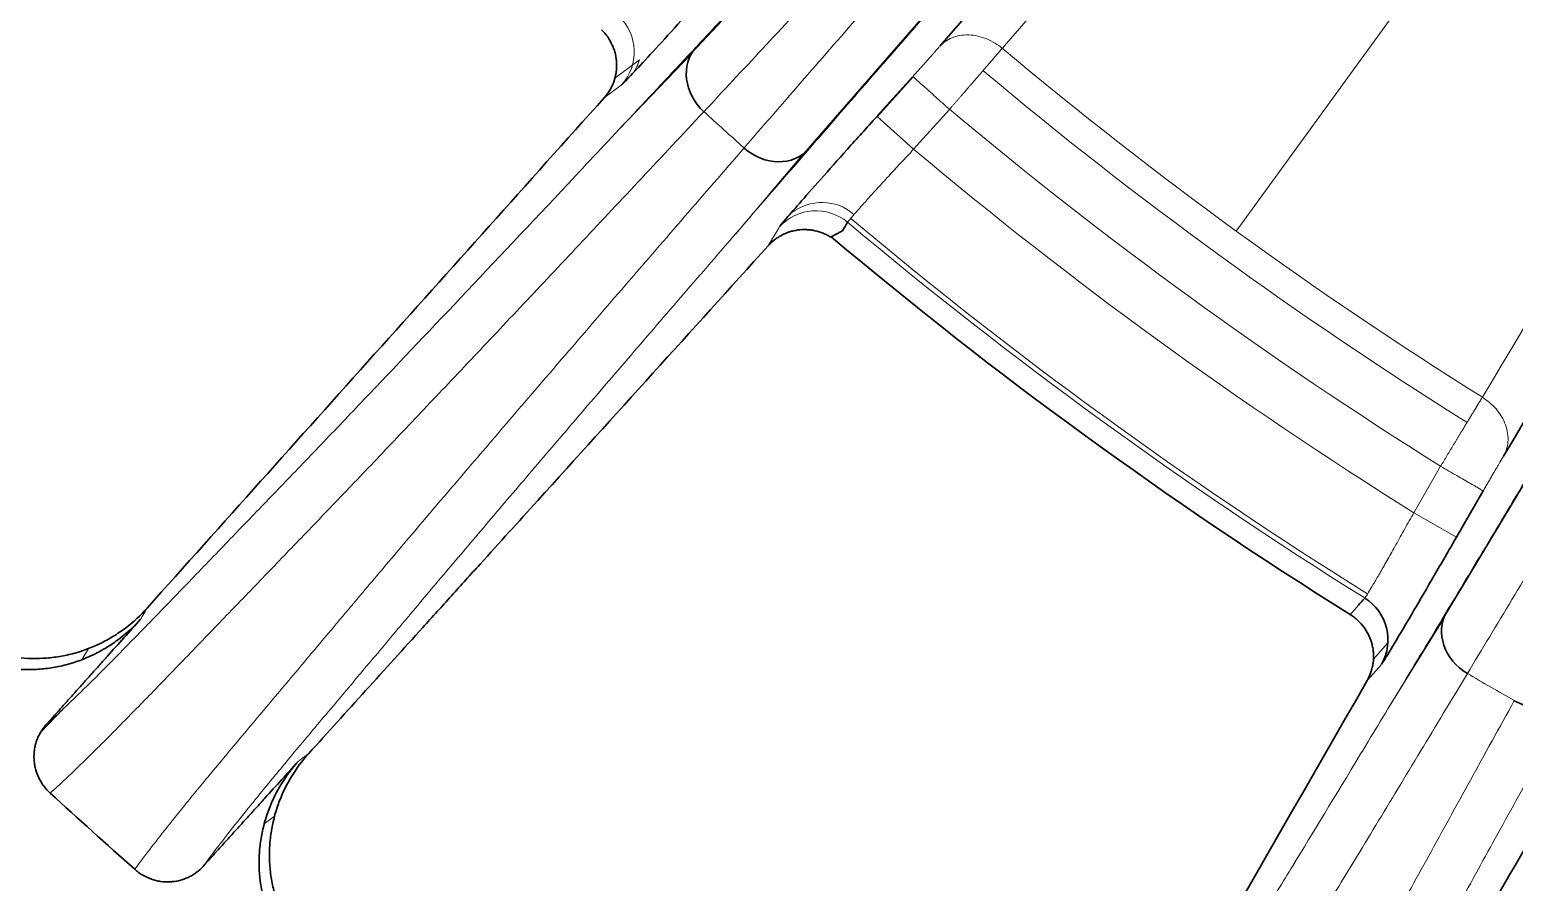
# Model space of a CAD drawing. Header units: millimetres. Extents: x 261 to 3841, y 268 to 4746.
# Drawn here: x 376.55 to 391.7, y 434.11 to 442.81 of the extents above; entities that cross this region are included whole.
import ezdxf
from ezdxf.lldxf.tags import DXFTag

# ---------------------------------------------------------------- set-up
doc = ezdxf.new("R2010")
doc.units = ezdxf.units.MM
doc.layers.add('20', color=7, linetype='Continuous', true_color=0xffffff)
tags = doc.linetypes.add('DASHED', pattern=[25.72, 12.86, -12.86]).pattern_tags.tags
tags[6:7] = [DXFTag(74, 4), DXFTag(75, 0), DXFTag(340, '0'), DXFTag(46, 0.0), DXFTag(50, 0.0), DXFTag(44, 0.0), DXFTag(45, 0.0)]
tags[4:5] = [DXFTag(74, 4), DXFTag(75, 0), DXFTag(340, '0'), DXFTag(46, 0.0), DXFTag(50, 0.0), DXFTag(44, 0.0), DXFTag(45, 0.0)]

msp = doc.modelspace()

# ---------------------------------------------------------------- linework, layer by layer
at = {"layer": '20', "color": 7, "linetype": 'Continuous', "lineweight": 13}
for p, q in [((388.864, 440.756), (396.457, 451.207)), ((383.304, 442.572), (385.844, 445.301)), ((386.895, 444.355), (384.446, 441.544)), ((383.298, 442.56), (382.568, 441.799)), ((382.771, 442.504), (382.521, 442.318)), ((385.2, 441.932), (385.56, 442.331)), ((385.201, 441.925), (385.567, 442.332)), ((382.416, 442.121), (382.585, 442.246)), ((385.57, 441.592), (385.937, 441.999)), ((385.197, 441.928), (385.57, 441.592)), ((383.755, 440.73), (384.435, 441.536)), ((384.198, 440.795), (384.09, 440.613)), ((390.978, 436.798), (392.895, 439.996)), ((390.951, 438.356), (390.677, 437.882)), ((390.677, 437.882), (391.112, 437.631)), ((390.974, 436.785), (390.418, 435.889)), ((377.079, 436.382), (377.146, 436.495)), ((390.412, 436.555), (390.265, 436.388)), ((390.203, 436.172), (390.343, 436.33)), ((376.896, 435.886), (376.654, 435.634)), ((378.941, 434.705), (379.046, 434.784))]:
    msp.add_line(p, q, dxfattribs=at)
at = {"layer": '20', "color": 7, "linetype": 'Continuous', "lineweight": 35}
msp.add_line((391.386, 438.105), (391.112, 437.631), dxfattribs=at)
at = {"layer": '20', "color": 7, "linetype": 'DASHED', "lineweight": 13}
for radius in [60.992, 60.991]:
    msp.add_circle((414.609, 476.191), radius, dxfattribs=at)
at = {"layer": '20', "color": 7, "linetype": 'Continuous', "lineweight": 13}
for radius in [60.489, 59.774, 59.271]:
    msp.add_circle((414.609, 476.191), radius, dxfattribs=at)
at = {"layer": '20', "color": 7, "linetype": 'Continuous', "lineweight": 35}
msp.add_circle((414.609, 476.191), 59.271, dxfattribs=at)
at = {"layer": '20', "color": 7, "linetype": 'DASHED', "lineweight": 13}
msp.add_arc((414.609, 476.191), 33.841, 119.4912, 60.5088, dxfattribs=at)
at = {"layer": '20', "color": 7, "linetype": 'Continuous', "lineweight": 13}
for radius, start, end in [(43.799, 230.0337, 237.9663), (44.1, 230.0286, 237.971), (46.291, 227.6576, 228.3423), (44.622, 230.0179, 237.9821), (45.17, 229.9934, 238.0066), (46.173, 229.9475, 238.0525), (46.123, 229.9455, 238.0545), (46.291, 239.6576, 240.3423)]:
    msp.add_arc((414.609, 476.191), radius, start, end, dxfattribs=at)
at = {"layer": '20', "color": 7, "linetype": 'Continuous', "lineweight": 35}
for radius, start, end in [(46.395, 229.9073, 238.0075), (55.927, 227.4048, 228.5951)]:
    msp.add_arc((414.609, 476.191), radius, start, end, dxfattribs=at)
at = {"layer": '20', "color": 7, "linetype": 'Continuous', "lineweight": 13}
for centre, major_axis, ratio, start_param, end_param in [((382.216, 442.586), (0.3, -0.403), 0.998592, 0.198743, 1.735037), ((382.277, 442.631), (0.392, 0.357), 0.948287, 4.999918, 5.270072), ((384.612, 440.528), (0.314, 0.427), 0.948287, 6.191518, 7.56646), ((384.574, 440.463), (0.432, -0.256), 0.998592, 1.406579, 2.942909)]:
    msp.add_ellipse(centre, major_axis=major_axis, ratio=ratio, start_param=start_param, end_param=end_param, dxfattribs=at)
at = {"layer": '20', "color": 7, "linetype": 'Continuous', "lineweight": 35}
for centre, major_axis, ratio, start_param, end_param in [((383.723, 442.298), (0.367, -0.343), 0.869513, 3.162797, 4.723083), ((384.13, 441.931), (-0.38, 0.329), 0.869513, 1.56011, 3.120388), ((389.911, 436.585), (0.377, -0.332), 0.998592, 0.198743, 1.735037), ((391.445, 436.617), (0.43, -0.259), 0.869513, 3.162797, 4.723083), ((391.919, 436.343), (-0.44, 0.243), 0.869513, 1.56011, 3.120388)]:
    msp.add_ellipse(centre, major_axis=major_axis, ratio=ratio, start_param=start_param, end_param=end_param, dxfattribs=at)
for points, degree in [([(394.608, 452.681), (391.684, 449.335), (388.761, 445.989), (385.837, 442.643)], 3), ([(391.594, 438.461), (393.873, 442.275), (396.152, 446.09), (398.431, 449.904)], 3), ([(382.412, 442.118), (380.843, 440.367), (379.287, 438.63), (377.746, 436.909)], 3), ([(384.845, 440.76), (384.806, 440.74), (384.768, 440.719), (384.729, 440.698)], 3), ([(384.897, 440.847), (384.879, 440.818), (384.862, 440.789), (384.845, 440.76)], 3), ([(390.11, 436.935), (390.132, 436.96), (390.154, 436.986), (390.176, 437.011)], 3), ([(377.679, 436.796), (377.566, 436.669), (377.453, 436.543), (377.34, 436.417)], 3), ([(376.713, 435.716), (377.026, 436.066), (377.34, 436.417)], 2), ([(390.2, 436.168), (389.029, 434.129), (387.868, 432.107), (386.719, 430.103)], 3), ([(379.29, 435.345), (379.176, 435.219), (379.062, 435.094), (378.948, 434.968)], 3), ([(378.948, 434.968), (378.632, 434.62), (378.317, 434.272)], 2)]:
    msp.add_open_spline(points, degree=degree, dxfattribs=at)
at = {"layer": '20', "color": 7, "linetype": 'Continuous', "lineweight": 13}
for points in [[(386.475, 442.622), (389.307, 445.865), (392.139, 449.108), (394.971, 452.351)], [(398.004, 450.147), (395.795, 446.452), (393.586, 442.756), (391.377, 439.06)], [(390.031, 436.846), (390.056, 436.874), (390.082, 436.903), (390.107, 436.931)]]:
    msp.add_open_spline(points, degree=3, dxfattribs=at)
for points, knots in [([(370.395, 442.733), (370.444, 442.777), (370.498, 442.825), (370.622, 442.931), (370.691, 442.989), (370.849, 443.12), (370.938, 443.193), (371.089, 443.315), (371.142, 443.358), (371.255, 443.448), (371.315, 443.495), (371.439, 443.594), (371.505, 443.645), (371.64, 443.751), (371.71, 443.806), (371.853, 443.918), (371.927, 443.976), (372.075, 444.092), (372.15, 444.15), (372.301, 444.267), (372.376, 444.326), (372.526, 444.443), (372.601, 444.501), (372.748, 444.616), (372.821, 444.673), (372.969, 444.788), (373.044, 444.847), (373.196, 444.965), (373.274, 445.025), (373.432, 445.149), (373.513, 445.211), (373.761, 445.403), (373.932, 445.535), (374.288, 445.809), (374.472, 445.95), (374.852, 446.242), (375.048, 446.392), (375.452, 446.701), (375.66, 446.859), (376.087, 447.185), (376.308, 447.352), (376.986, 447.867), (377.463, 448.228), (377.965, 448.607)], [0, 0, 0, 0, 0.062521, 0.062521, 0.125043, 0.125043, 0.187564, 0.187564, 0.218825, 0.218825, 0.250086, 0.250086, 0.281347, 0.281347, 0.312607, 0.312607, 0.343868, 0.343868, 0.375129, 0.375129, 0.40639, 0.40639, 0.43765, 0.43765, 0.468911, 0.468911, 0.500172, 0.500172, 0.531433, 0.531433, 0.562693, 0.562693, 0.625215, 0.625215, 0.687736, 0.687736, 0.750258, 0.750258, 0.812779, 0.812779, 0.875301, 0.875301, 1, 1, 1, 1]), ([(385.883, 445.357), (385.43, 444.869), (384.55, 443.921), (383.741, 443.053), (383.353, 442.638)], [0, 0, 0, 0, 0.50011, 1, 1, 1, 1]), ([(383.429, 441.975), (383.821, 442.395), (384.23, 442.834), (384.869, 443.52), (385.087, 443.754), (385.419, 444.112), (385.531, 444.233), (385.755, 444.474), (385.867, 444.595), (385.98, 444.717)], [0, 0, 0, 0, 0.500626, 0.500626, 0.750939, 0.750939, 0.876095, 0.876095, 1, 1, 1, 1]), ([(386.3, 444.429), (386.191, 444.304), (386.082, 444.18), (385.865, 443.932), (385.757, 443.808), (385.436, 443.44), (385.226, 443.199), (384.61, 442.492), (384.216, 442.039), (383.84, 441.605)], [0, 0, 0, 0, 0.123905, 0.123905, 0.249061, 0.249061, 0.499374, 0.499374, 1, 1, 1, 1]), ([(384.507, 441.599), (384.88, 442.029), (385.658, 442.924), (386.508, 443.898), (386.946, 444.399)], [0, 0, 0, 0, 0.49989, 1, 1, 1, 1]), ([(386.475, 442.622), (386.452, 442.641), (386.428, 442.659), (386.375, 442.691), (386.347, 442.706), (386.288, 442.73), (386.258, 442.74), (386.196, 442.754), (386.164, 442.758), (386.103, 442.76), (386.072, 442.758), (386.014, 442.748), (385.987, 442.74), (385.936, 442.719), (385.913, 442.706), (385.873, 442.678), (385.855, 442.662), (385.84, 442.646)], [0, 0, 0, 0, 0.126107, 0.126107, 0.252215, 0.252215, 0.378322, 0.378322, 0.504429, 0.504429, 0.630537, 0.630537, 0.756644, 0.756644, 0.882751, 0.882751, 1, 1, 1, 1]), ([(383.346, 442.631), (382.917, 442.171), (382.098, 441.297), (380.993, 440.125), (380.168, 439.255), (379.57, 438.628), (379.153, 438.193), (378.768, 437.795), (378.372, 437.383), (377.975, 436.971), (377.491, 436.472), (377.039, 436.018), (376.81, 435.804), (376.713, 435.716)], [0, 0, 0, 0, 0.124699, 0.249742, 0.374785, 0.437307, 0.499828, 0.56235, 0.624871, 0.687393, 0.749914, 0.874957, 1, 1, 1, 1]), ([(386.475, 442.622), (386.473, 442.62), (386.47, 442.617), (386.466, 442.612), (386.462, 442.607), (386.458, 442.602), (386.453, 442.597), (386.449, 442.592), (386.444, 442.587), (386.44, 442.581), (386.435, 442.576), (386.43, 442.57), (386.425, 442.564), (386.42, 442.559), (386.415, 442.553), (386.41, 442.547), (386.405, 442.541), (386.4, 442.534), (386.394, 442.528), (386.389, 442.522), (386.383, 442.515), (386.377, 442.509), (386.372, 442.502), (386.366, 442.495), (386.36, 442.488), (386.354, 442.481), (386.348, 442.474), (386.341, 442.467), (386.335, 442.459), (386.329, 442.452), (386.322, 442.444), (386.316, 442.437), (386.309, 442.429), (386.302, 442.421), (386.295, 442.413), (386.288, 442.405), (386.281, 442.397), (386.274, 442.389), (386.267, 442.38), (386.26, 442.372), (386.252, 442.363), (386.245, 442.355), (386.237, 442.346), (386.23, 442.337), (386.222, 442.328), (386.214, 442.319), (386.206, 442.31), (386.198, 442.301), (386.19, 442.292), (386.182, 442.282), (386.174, 442.273), (386.166, 442.263), (386.157, 442.253), (386.149, 442.244), (386.14, 442.234), (386.132, 442.224), (386.123, 442.214), (386.114, 442.204), (386.106, 442.194), (386.097, 442.183), (386.088, 442.173), (386.079, 442.163), (386.07, 442.152), (386.06, 442.142), (386.051, 442.131), (386.042, 442.12), (386.033, 442.11), (386.023, 442.099), (386.014, 442.088), (386.004, 442.077), (385.995, 442.066), (385.985, 442.055), (385.976, 442.044), (385.966, 442.033), (385.956, 442.021), (385.946, 442.01), (385.94, 442.003), (385.937, 441.999)], [0, 0, 0, 0, 0.011136, 0.022331, 0.033586, 0.044899, 0.056273, 0.067706, 0.079198, 0.090749, 0.10236, 0.11403, 0.12576, 0.137549, 0.149397, 0.161305, 0.173272, 0.185299, 0.197385, 0.20953, 0.221735, 0.233999, 0.246323, 0.258706, 0.271148, 0.28365, 0.296211, 0.308831, 0.321511, 0.334251, 0.347049, 0.359907, 0.372825, 0.385802, 0.398838, 0.411934, 0.425089, 0.438303, 0.451577, 0.46491, 0.478303, 0.491755, 0.505267, 0.518837, 0.532468, 0.546157, 0.559906, 0.573715, 0.587583, 0.60151, 0.615497, 0.629543, 0.643648, 0.657813, 0.672037, 0.686321, 0.700664, 0.715066, 0.729528, 0.744049, 0.75863, 0.77327, 0.78797, 0.802729, 0.817547, 0.832425, 0.847362, 0.862358, 0.877414, 0.892529, 0.907704, 0.922938, 0.938232, 0.953585, 0.968997, 0.984469, 1, 1, 1, 1]), ([(385.937, 441.999), (385.912, 442.021), (385.888, 442.043), (385.84, 442.086), (385.817, 442.107), (385.772, 442.147), (385.751, 442.166), (385.71, 442.203), (385.691, 442.22), (385.657, 442.251), (385.641, 442.265), (385.614, 442.29), (385.602, 442.3), (385.583, 442.317), (385.576, 442.324), (385.569, 442.33), (385.568, 442.331), (385.567, 442.332)], [0, 0, 0, 0, 0.136465, 0.136465, 0.272931, 0.272931, 0.409396, 0.409396, 0.545861, 0.545861, 0.682326, 0.682326, 0.818792, 0.818792, 0.955257, 0.955257, 1, 1, 1, 1]), ([(376.756, 435.019), (376.805, 435.064), (376.859, 435.114), (376.979, 435.227), (377.046, 435.291), (377.158, 435.401), (377.197, 435.44), (377.281, 435.522), (377.325, 435.566), (377.418, 435.66), (377.467, 435.71), (377.57, 435.814), (377.624, 435.869), (377.737, 435.985), (377.796, 436.045), (377.917, 436.17), (377.979, 436.235), (378.107, 436.366), (378.171, 436.434), (378.302, 436.57), (378.368, 436.638), (378.5, 436.775), (378.566, 436.844), (378.665, 436.946), (378.73, 437.013), (378.795, 437.08), (378.891, 437.181), (378.956, 437.248), (379.086, 437.383), (379.152, 437.451), (379.286, 437.591), (379.355, 437.662), (379.495, 437.808), (379.566, 437.882), (379.784, 438.11), (379.934, 438.267), (380.245, 438.593), (380.405, 438.762), (380.736, 439.111), (380.907, 439.291), (381.257, 439.662), (381.437, 439.853), (381.808, 440.246), (381.998, 440.448), (382.584, 441.073), (382.996, 441.512), (383.429, 441.975)], [0, 0, 0, 0, 0.0625, 0.0625, 0.125, 0.125, 0.15625, 0.15625, 0.1875, 0.1875, 0.21875, 0.21875, 0.25, 0.25, 0.28125, 0.28125, 0.3125, 0.3125, 0.34375, 0.34375, 0.375, 0.375, 0.40625, 0.40625, 0.421875, 0.4375, 0.4375, 0.46875, 0.46875, 0.5, 0.5, 0.53125, 0.53125, 0.5625, 0.5625, 0.625, 0.625, 0.6875, 0.6875, 0.75, 0.75, 0.8125, 0.8125, 0.875, 0.875, 1, 1, 1, 1]), ([(383.84, 441.605), (383.425, 441.126), (383.031, 440.671), (382.471, 440.023), (382.29, 439.812), (381.938, 439.403), (381.767, 439.204), (381.434, 438.816), (381.273, 438.628), (380.961, 438.262), (380.809, 438.085), (380.517, 437.742), (380.376, 437.576), (380.173, 437.336), (380.107, 437.257), (379.976, 437.103), (379.912, 437.027), (379.819, 436.916), (379.788, 436.879), (379.726, 436.806), (379.696, 436.77), (379.606, 436.663), (379.546, 436.592), (379.426, 436.449), (379.366, 436.378), (379.245, 436.233), (379.183, 436.16), (379.061, 436.015), (379, 435.942), (378.878, 435.797), (378.818, 435.726), (378.7, 435.585), (378.643, 435.517), (378.531, 435.383), (378.477, 435.318), (378.374, 435.194), (378.325, 435.135), (378.232, 435.021), (378.187, 434.967), (378.104, 434.865), (378.065, 434.816), (377.991, 434.725), (377.957, 434.681), (377.86, 434.558), (377.803, 434.486), (377.703, 434.354), (377.659, 434.295), (377.62, 434.242)], [0, 0, 0, 0, 0.125, 0.125, 0.1875, 0.1875, 0.25, 0.25, 0.3125, 0.3125, 0.375, 0.375, 0.4375, 0.4375, 0.46875, 0.46875, 0.5, 0.5, 0.515625, 0.515625, 0.53125, 0.53125, 0.5625, 0.5625, 0.59375, 0.59375, 0.625, 0.625, 0.65625, 0.65625, 0.6875, 0.6875, 0.71875, 0.71875, 0.75, 0.75, 0.78125, 0.78125, 0.8125, 0.8125, 0.84375, 0.84375, 0.875, 0.875, 0.9375, 0.9375, 1, 1, 1, 1]), ([(378.317, 434.272), (378.356, 434.325), (378.399, 434.383), (378.498, 434.512), (378.554, 434.584), (378.681, 434.745), (378.753, 434.835), (378.875, 434.985), (378.919, 435.038), (379.01, 435.15), (379.059, 435.208), (379.16, 435.331), (379.213, 435.395), (379.323, 435.527), (379.38, 435.595), (379.497, 435.734), (379.557, 435.806), (379.679, 435.95), (379.74, 436.023), (379.863, 436.169), (379.924, 436.242), (380.047, 436.387), (380.107, 436.459), (380.228, 436.603), (380.287, 436.674), (380.408, 436.817), (380.469, 436.89), (380.593, 437.037), (380.657, 437.113), (380.786, 437.266), (380.852, 437.344), (381.055, 437.583), (381.195, 437.748), (381.485, 438.09), (381.636, 438.266), (381.947, 438.63), (382.108, 438.818), (382.439, 439.204), (382.609, 439.402), (382.96, 439.81), (383.14, 440.019), (383.697, 440.664), (384.088, 441.116), (384.5, 441.591)], [0, 0, 0, 0, 0.062521, 0.062521, 0.125043, 0.125043, 0.187564, 0.187564, 0.218825, 0.218825, 0.250086, 0.250086, 0.281347, 0.281347, 0.312607, 0.312607, 0.343868, 0.343868, 0.375129, 0.375129, 0.40639, 0.40639, 0.43765, 0.43765, 0.468911, 0.468911, 0.500172, 0.500172, 0.531433, 0.531433, 0.562693, 0.562693, 0.625215, 0.625215, 0.687736, 0.687736, 0.750258, 0.750258, 0.812779, 0.812779, 0.875301, 0.875301, 1, 1, 1, 1]), ([(384.899, 440.851), (384.902, 440.855), (384.907, 440.861), (384.923, 440.881), (384.937, 440.897), (384.972, 440.937), (384.993, 440.961), (385.042, 441.017), (385.07, 441.048), (385.132, 441.116), (385.166, 441.154), (385.238, 441.233), (385.276, 441.275), (385.356, 441.362), (385.398, 441.407), (385.483, 441.499), (385.527, 441.545), (385.57, 441.592)], [0, 0, 0, 0, 0.089044, 0.089044, 0.219181, 0.219181, 0.349317, 0.349317, 0.479454, 0.479454, 0.60959, 0.60959, 0.739727, 0.739727, 0.869863, 0.869863, 1, 1, 1, 1]), ([(392.921, 440.058), (392.58, 439.487), (391.916, 438.377), (391.305, 437.36), (391.012, 436.873)], [0, 0, 0, 0, 0.50011, 1, 1, 1, 1]), ([(391.224, 436.24), (391.52, 436.732), (391.829, 437.246), (392.312, 438.051), (392.476, 438.325), (392.726, 438.744), (392.811, 438.885), (392.98, 439.168), (393.065, 439.31), (393.149, 439.452)], [0, 0, 0, 0, 0.500626, 0.500626, 0.750939, 0.750939, 0.876095, 0.876095, 1, 1, 1, 1]), ([(391.377, 439.06), (391.376, 439.059), (391.374, 439.056), (391.371, 439.051), (391.368, 439.046), (391.365, 439.042), (391.362, 439.037), (391.359, 439.032), (391.356, 439.026), (391.353, 439.021), (391.349, 439.016), (391.346, 439.01), (391.342, 439.004), (391.339, 438.999), (391.335, 438.993), (391.332, 438.987), (391.328, 438.98), (391.324, 438.974), (391.32, 438.968), (391.316, 438.961), (391.312, 438.954), (391.308, 438.947), (391.303, 438.94), (391.299, 438.933), (391.294, 438.926), (391.29, 438.918), (391.285, 438.911), (391.281, 438.903), (391.276, 438.895), (391.271, 438.887), (391.266, 438.879), (391.261, 438.87), (391.256, 438.862), (391.25, 438.853), (391.245, 438.844), (391.239, 438.835), (391.234, 438.826), (391.228, 438.817), (391.223, 438.807), (391.217, 438.798), (391.211, 438.788), (391.205, 438.778), (391.199, 438.768), (391.193, 438.758), (391.186, 438.748), (391.18, 438.737), (391.174, 438.727), (391.167, 438.716), (391.161, 438.705), (391.154, 438.694), (391.147, 438.683), (391.14, 438.672), (391.134, 438.66), (391.127, 438.649), (391.12, 438.637), (391.113, 438.625), (391.105, 438.613), (391.098, 438.601), (391.091, 438.589), (391.083, 438.577), (391.076, 438.565), (391.068, 438.552), (391.061, 438.54), (391.053, 438.527), (391.046, 438.514), (391.038, 438.501), (391.03, 438.489), (391.022, 438.476), (391.014, 438.462), (391.007, 438.449), (390.999, 438.436), (390.991, 438.423), (390.983, 438.41), (390.975, 438.396), (390.967, 438.383), (390.959, 438.37), (390.953, 438.361), (390.951, 438.356)], [0, 0, 0, 0, 0.009429, 0.018971, 0.028627, 0.038396, 0.048279, 0.058275, 0.068386, 0.078611, 0.088951, 0.099405, 0.109974, 0.120658, 0.131456, 0.14237, 0.153398, 0.16454, 0.175798, 0.18717, 0.198656, 0.210257, 0.221971, 0.233799, 0.245741, 0.257796, 0.269964, 0.282244, 0.294635, 0.307139, 0.319753, 0.332477, 0.345311, 0.358254, 0.371305, 0.384464, 0.397729, 0.4111, 0.424576, 0.438156, 0.451838, 0.465623, 0.479508, 0.493493, 0.507575, 0.521755, 0.536031, 0.5504, 0.564863, 0.579417, 0.59406, 0.608792, 0.62361, 0.638513, 0.653499, 0.668566, 0.683713, 0.698937, 0.714236, 0.729608, 0.745052, 0.760566, 0.776146, 0.791791, 0.807499, 0.823267, 0.839093, 0.854974, 0.870909, 0.886894, 0.902928, 0.919008, 0.93513, 0.951293, 0.967494, 0.983731, 1, 1, 1, 1]), ([(391.596, 438.465), (391.607, 438.484), (391.616, 438.505), (391.63, 438.553), (391.635, 438.579), (391.64, 438.633), (391.639, 438.662), (391.63, 438.72), (391.623, 438.75), (391.602, 438.808), (391.589, 438.836), (391.556, 438.891), (391.537, 438.917), (391.496, 438.965), (391.473, 438.987), (391.426, 439.027), (391.401, 439.045), (391.377, 439.06)], [0, 0, 0, 0, 0.117248, 0.117248, 0.243355, 0.243355, 0.369463, 0.369463, 0.49557, 0.49557, 0.621678, 0.621678, 0.747785, 0.747785, 0.873893, 0.873893, 1, 1, 1, 1]), ([(391.381, 438.107), (391.38, 438.108), (391.378, 438.109), (391.371, 438.113), (391.362, 438.118), (391.34, 438.131), (391.327, 438.139), (391.295, 438.157), (391.277, 438.168), (391.237, 438.191), (391.214, 438.204), (391.167, 438.231), (391.142, 438.245), (391.09, 438.276), (391.063, 438.291), (391.007, 438.323), (390.979, 438.34), (390.951, 438.356)], [0, 0, 0, 0, 0.044741, 0.044741, 0.181207, 0.181207, 0.317672, 0.317672, 0.454138, 0.454138, 0.590603, 0.590603, 0.727069, 0.727069, 0.863534, 0.863534, 1, 1, 1, 1]), ([(390.677, 437.882), (390.646, 437.826), (390.615, 437.771), (390.554, 437.661), (390.524, 437.608), (390.466, 437.505), (390.438, 437.455), (390.385, 437.362), (390.36, 437.318), (390.314, 437.238), (390.293, 437.202), (390.255, 437.138), (390.239, 437.11), (390.212, 437.065), (390.201, 437.047), (390.187, 437.025), (390.182, 437.019), (390.18, 437.015)], [0, 0, 0, 0, 0.13013, 0.13013, 0.26026, 0.26026, 0.39039, 0.39039, 0.520519, 0.520519, 0.650649, 0.650649, 0.780779, 0.780779, 0.910909, 0.910909, 1, 1, 1, 1]), ([(377.744, 436.905), (377.727, 436.876), (377.709, 436.847), (377.689, 436.812), (377.685, 436.806), (377.681, 436.8)], [0, 0, 0, 0, 0.823013, 0.823013, 1, 1, 1, 1]), ([(390.994, 436.842), (390.837, 436.582), (390.688, 436.336), (390.402, 435.861), (390.264, 435.634), (389.875, 434.991), (389.646, 434.614), (389.34, 434.112), (389.244, 433.955), (389.065, 433.66), (388.98, 433.522), (388.744, 433.136), (388.608, 432.915), (388.373, 432.533), (388.274, 432.372), (388.108, 432.104), (388.041, 431.995), (387.935, 431.825), (387.896, 431.762), (387.858, 431.7), (387.848, 431.685), (387.838, 431.669), (387.835, 431.663), (387.833, 431.66), (387.832, 431.659), (387.832, 431.659), (387.832, 431.659), (387.832, 431.659), (387.832, 431.659), (387.832, 431.659), (387.832, 431.659), (387.832, 431.659), (387.832, 431.659), (387.832, 431.659), (387.832, 431.659), (387.832, 431.659), (387.832, 431.659), (387.832, 431.659), (387.832, 431.659), (387.791, 431.593), (387.756, 431.537), (387.695, 431.439), (387.669, 431.397), (387.627, 431.33), (387.611, 431.304), (387.597, 431.283), (387.595, 431.28), (387.593, 431.276), (387.593, 431.275), (387.593, 431.275), (387.592, 431.275), (387.592, 431.275), (387.592, 431.275), (387.592, 431.275), (387.592, 431.274), (387.591, 431.272), (387.583, 431.26), (387.564, 431.229), (387.533, 431.18), (387.502, 431.13), (387.482, 431.099), (387.475, 431.087), (387.474, 431.085), (387.473, 431.084), (387.473, 431.084), (387.473, 431.084), (387.473, 431.083), (387.472, 431.081), (387.469, 431.076), (387.448, 431.043), (387.421, 431), (387.384, 430.94), (387.372, 430.922), (387.36, 430.902), (387.354, 430.893), (387.353, 430.892), (387.351, 430.888), (387.348, 430.883), (387.327, 430.848), (387.307, 430.818), (387.258, 430.739), (387.229, 430.691), (387.149, 430.564), (387.108, 430.498), (387.079, 430.451), (387.079, 430.45), (387.078, 430.449), (387.077, 430.449), (387.077, 430.448), (387.077, 430.448), (387.077, 430.448), (387.077, 430.448), (387.075, 430.445), (387.071, 430.438), (387.06, 430.42), (387.038, 430.385), (386.995, 430.316), (386.946, 430.238), (386.904, 430.171), (386.885, 430.141), (386.878, 430.13), (386.877, 430.128), (386.877, 430.127), (386.877, 430.127), (386.876, 430.127), (386.876, 430.126), (386.874, 430.123), (386.868, 430.114), (386.835, 430.061), (386.805, 430.014), (386.73, 429.894), (386.686, 429.824), (386.627, 429.731), (386.6, 429.688), (386.574, 429.647), (386.564, 429.632), (386.563, 429.63), (386.562, 429.629), (386.562, 429.629), (386.562, 429.629), (386.561, 429.628), (386.559, 429.623), (386.551, 429.612), (386.506, 429.542), (386.465, 429.478), (386.395, 429.369), (386.361, 429.317), (386.324, 429.26), (386.318, 429.251), (386.311, 429.241), (386.309, 429.238), (386.309, 429.237), (386.308, 429.237), (386.308, 429.236), (386.308, 429.235), (386.306, 429.233), (386.294, 429.215), (386.284, 429.2), (386.258, 429.16), (386.241, 429.135), (386.196, 429.067), (386.17, 429.028), (386.136, 428.979), (386.126, 428.964), (386.115, 428.948), (386.113, 428.946), (386.112, 428.943), (386.111, 428.942), (386.111, 428.942), (386.111, 428.942), (386.111, 428.942), (386.11, 428.941), (386.11, 428.94), (386.106, 428.935), (386.097, 428.922), (386.042, 428.843), (385.997, 428.778), (385.959, 428.726)], [0, 0, 0, 0, 0.00047, 0.00047, 0.000956, 0.000956, 0.001928, 0.001928, 0.002414, 0.002414, 0.002901, 0.002901, 0.003873, 0.003873, 0.004845, 0.004845, 0.005817, 0.005817, 0.006789, 0.006789, 0.007275, 0.007275, 0.007518, 0.007639, 0.0077, 0.00773, 0.007746, 0.007753, 0.007757, 0.007757, 0.007761, 0.007765, 0.007768, 0.007772, 0.007776, 0.00778, 0.007784, 0.007784, 0.007787, 0.007787, 0.038894, 0.038894, 0.07, 0.07, 0.101106, 0.101106, 0.104994, 0.106938, 0.107181, 0.107303, 0.107303, 0.107333, 0.107333, 0.107363, 0.107424, 0.10791, 0.108882, 0.116659, 0.132212, 0.147765, 0.155541, 0.156513, 0.156999, 0.156999, 0.157121, 0.157121, 0.157242, 0.157485, 0.15943, 0.163318, 0.194424, 0.194424, 0.2022, 0.206089, 0.206089, 0.207061, 0.207061, 0.208033, 0.209977, 0.22553, 0.22553, 0.256636, 0.256636, 0.318848, 0.318848, 0.31982, 0.320306, 0.320549, 0.32061, 0.32061, 0.320671, 0.320671, 0.320792, 0.322737, 0.326625, 0.334401, 0.349954, 0.38106, 0.396613, 0.40439, 0.405362, 0.405848, 0.405848, 0.40597, 0.40597, 0.406091, 0.406334, 0.408278, 0.412167, 0.443273, 0.443273, 0.505485, 0.505485, 0.536591, 0.552144, 0.554088, 0.55506, 0.55506, 0.555303, 0.555303, 0.555546, 0.556032, 0.55992, 0.567697, 0.629909, 0.629909, 0.692121, 0.692121, 0.699898, 0.703786, 0.704272, 0.704515, 0.704515, 0.704758, 0.704758, 0.70573, 0.707674, 0.723227, 0.723227, 0.754333, 0.754333, 0.816546, 0.816546, 0.847652, 0.847652, 0.85154, 0.853484, 0.853727, 0.853849, 0.853849, 0.85397, 0.85397, 0.854456, 0.855428, 0.863205, 0.878758, 1, 1, 1, 1]), ([(386.143, 428.049), (386.182, 428.103), (386.224, 428.163), (386.318, 428.299), (386.37, 428.375), (386.457, 428.506), (386.487, 428.552), (386.552, 428.65), (386.586, 428.702), (386.657, 428.813), (386.695, 428.872), (386.774, 428.996), (386.816, 429.061), (386.902, 429.197), (386.947, 429.269), (387.039, 429.416), (387.087, 429.492), (387.184, 429.647), (387.234, 429.727), (387.333, 429.887), (387.384, 429.968), (387.484, 430.129), (387.535, 430.21), (387.61, 430.33), (387.635, 430.37), (387.684, 430.45), (387.709, 430.489), (387.783, 430.607), (387.832, 430.686), (387.931, 430.845), (387.981, 430.926), (388.084, 431.09), (388.136, 431.174), (388.242, 431.346), (388.297, 431.434), (388.462, 431.701), (388.576, 431.886), (388.812, 432.27), (388.934, 432.469), (389.186, 432.879), (389.315, 433.091), (389.581, 433.527), (389.717, 433.751), (389.998, 434.212), (390.142, 434.449), (390.586, 435.182), (390.897, 435.698), (391.224, 436.24)], [0, 0, 0, 0, 0.0625, 0.0625, 0.125, 0.125, 0.15625, 0.15625, 0.1875, 0.1875, 0.21875, 0.21875, 0.25, 0.25, 0.28125, 0.28125, 0.3125, 0.3125, 0.34375, 0.34375, 0.375, 0.375, 0.40625, 0.40625, 0.421875, 0.421875, 0.4375, 0.4375, 0.46875, 0.46875, 0.5, 0.5, 0.53125, 0.53125, 0.5625, 0.5625, 0.625, 0.625, 0.6875, 0.6875, 0.75, 0.75, 0.8125, 0.8125, 0.875, 0.875, 1, 1, 1, 1]), ([(387.826, 427.643), (387.853, 427.702), (387.883, 427.768), (387.952, 427.915), (387.992, 427.997), (388.083, 428.181), (388.135, 428.283), (388.223, 428.456), (388.254, 428.517), (388.321, 428.645), (388.356, 428.713), (388.43, 428.853), (388.469, 428.927), (388.549, 429.079), (388.591, 429.158), (388.676, 429.318), (388.72, 429.401), (388.808, 429.567), (388.853, 429.651), (388.943, 429.819), (388.988, 429.904), (389.077, 430.071), (389.122, 430.154), (389.21, 430.32), (389.253, 430.402), (389.341, 430.567), (389.386, 430.65), (389.477, 430.821), (389.523, 430.907), (389.618, 431.084), (389.667, 431.175), (389.815, 431.45), (389.918, 431.641), (390.131, 432.036), (390.241, 432.239), (390.47, 432.66), (390.588, 432.877), (390.832, 433.324), (390.957, 433.553), (391.215, 434.025), (391.348, 434.267), (391.759, 435.013), (392.047, 435.537), (392.352, 436.088)], [0, 0, 0, 0, 0.062521, 0.062521, 0.125043, 0.125043, 0.187564, 0.187564, 0.218825, 0.218825, 0.250086, 0.250086, 0.281347, 0.281347, 0.312607, 0.312607, 0.343868, 0.343868, 0.375129, 0.375129, 0.40639, 0.40639, 0.43765, 0.43765, 0.468911, 0.468911, 0.500172, 0.500172, 0.531433, 0.531433, 0.562693, 0.562693, 0.625215, 0.625215, 0.687736, 0.687736, 0.750258, 0.750258, 0.812779, 0.812779, 0.875301, 0.875301, 1, 1, 1, 1]), ([(391.703, 435.964), (391.396, 435.409), (391.106, 434.882), (390.693, 434.131), (390.559, 433.888), (390.3, 433.414), (390.174, 433.184), (389.93, 432.736), (389.811, 432.518), (389.582, 432.095), (389.47, 431.89), (389.256, 431.494), (389.153, 431.302), (389.004, 431.025), (388.955, 430.935), (388.86, 430.757), (388.813, 430.669), (388.744, 430.541), (388.722, 430.499), (388.677, 430.415), (388.655, 430.373), (388.589, 430.249), (388.545, 430.167), (388.458, 430.003), (388.414, 429.92), (388.325, 429.754), (388.28, 429.67), (388.191, 429.502), (388.146, 429.418), (388.057, 429.251), (388.013, 429.169), (387.927, 429.007), (387.885, 428.928), (387.804, 428.774), (387.765, 428.699), (387.69, 428.556), (387.654, 428.488), (387.586, 428.358), (387.554, 428.296), (387.494, 428.178), (387.466, 428.123), (387.413, 428.018), (387.388, 427.968), (387.318, 427.828), (387.278, 427.745), (387.207, 427.595), (387.177, 427.529), (387.149, 427.468)], [0, 0, 0, 0, 0.125, 0.125, 0.1875, 0.1875, 0.25, 0.25, 0.3125, 0.3125, 0.375, 0.375, 0.4375, 0.4375, 0.46875, 0.46875, 0.5, 0.5, 0.515625, 0.515625, 0.53125, 0.53125, 0.5625, 0.5625, 0.59375, 0.59375, 0.625, 0.625, 0.65625, 0.65625, 0.6875, 0.6875, 0.71875, 0.71875, 0.75, 0.75, 0.78125, 0.78125, 0.8125, 0.8125, 0.84375, 0.84375, 0.875, 0.875, 0.9375, 0.9375, 1, 1, 1, 1]), ([(379.294, 435.348), (379.302, 435.354), (379.31, 435.361), (379.343, 435.385), (379.367, 435.403), (379.391, 435.421)], [0, 0, 0, 0, 0.257497, 0.257497, 1, 1, 1, 1])]:
    msp.add_open_spline(points, degree=3, knots=knots, dxfattribs=at)
at = {"layer": '20', "color": 7, "linetype": 'Continuous', "lineweight": 35}
for points, knots in [([(383.608, 443.358), (383.503, 443.242), (383.303, 443.021), (383.021, 442.71), (382.794, 442.463), (382.64, 442.298), (382.596, 442.254), (382.59, 442.249)], [0, 0, 0, 0, 0.199969, 0.399976, 0.599984, 0.799992, 1, 1, 1, 1]), ([(382.384, 442.812), (382.396, 442.801), (382.407, 442.79), (382.428, 442.765), (382.438, 442.752), (382.466, 442.712), (382.482, 442.684), (382.501, 442.64), (382.507, 442.625), (382.518, 442.595), (382.522, 442.579), (382.533, 442.532), (382.537, 442.5), (382.539, 442.452), (382.539, 442.436), (382.537, 442.404), (382.535, 442.388), (382.528, 442.341), (382.52, 442.31), (382.504, 442.265), (382.498, 442.25), (382.484, 442.222), (382.477, 442.208), (382.452, 442.167), (382.434, 442.141), (382.412, 442.118)], [0, 0, 0, 0, 0.0625, 0.0625, 0.125, 0.125, 0.25, 0.25, 0.3125, 0.3125, 0.375, 0.375, 0.5, 0.5, 0.5625, 0.5625, 0.625, 0.625, 0.75, 0.75, 0.8125, 0.8125, 0.875, 0.875, 1, 1, 1, 1]), ([(385.197, 441.928), (385.091, 441.811), (384.891, 441.588), (384.613, 441.276), (384.392, 441.026), (384.244, 440.855), (384.204, 440.806), (384.2, 440.799)], [0, 0, 0, 0, 0.199973, 0.39998, 0.599987, 0.799993, 1, 1, 1, 1]), ([(384.726, 440.694), (384.714, 440.702), (384.701, 440.709), (384.675, 440.723), (384.661, 440.729), (384.621, 440.746), (384.593, 440.755), (384.549, 440.764), (384.535, 440.766), (384.506, 440.77), (384.491, 440.771), (384.447, 440.773), (384.418, 440.772), (384.375, 440.766), (384.36, 440.763), (384.332, 440.757), (384.318, 440.753), (384.277, 440.74), (384.25, 440.729), (384.211, 440.708), (384.199, 440.701), (384.174, 440.685), (384.162, 440.677), (384.128, 440.65), (384.107, 440.631), (384.088, 440.609)], [0, 0, 0, 0, 0.0625, 0.0625, 0.125, 0.125, 0.25, 0.25, 0.3125, 0.3125, 0.375, 0.375, 0.5, 0.5, 0.5625, 0.5625, 0.625, 0.625, 0.75, 0.75, 0.8125, 0.8125, 0.875, 0.875, 1, 1, 1, 1]), ([(379.395, 435.424), (379.782, 435.851), (380.268, 436.387), (380.755, 436.926), (380.95, 437.142), (381.048, 437.25), (381.341, 437.574), (381.537, 437.79), (382.516, 438.871), (383.301, 439.739), (384.088, 440.609)], [0, 0, 0, 0, 0.25, 0.3125, 0.3125, 0.375, 0.375, 0.5, 0.5, 1, 1, 1, 1]), ([(391.112, 437.631), (391.033, 437.495), (390.884, 437.237), (390.672, 436.874), (390.501, 436.585), (390.385, 436.392), (390.351, 436.34), (390.346, 436.334)], [0, 0, 0, 0, 0.199969, 0.399976, 0.599984, 0.799992, 1, 1, 1, 1]), ([(375.552, 436.825), (375.627, 436.75), (375.709, 436.685), (375.842, 436.6), (375.888, 436.574), (375.98, 436.528), (376.075, 436.486), (376.174, 436.455), (376.249, 436.436), (376.275, 436.43), (376.325, 436.419), (376.351, 436.415), (376.478, 436.395), (376.58, 436.391), (376.707, 436.397), (376.733, 436.399), (376.784, 436.405), (376.809, 436.408), (376.885, 436.42), (376.935, 436.43), (377.082, 436.468), (377.176, 436.503), (377.29, 436.558), (377.312, 436.57), (377.357, 436.594), (377.379, 436.607), (377.443, 436.647), (377.485, 436.675), (377.605, 436.765), (377.679, 436.833), (377.746, 436.909)], [0, 0, 0, 0, 0.125, 0.125, 0.1875, 0.1875, 0.25, 0.3125, 0.3125, 0.34375, 0.34375, 0.375, 0.375, 0.5, 0.5, 0.53125, 0.53125, 0.5625, 0.5625, 0.625, 0.625, 0.75, 0.75, 0.78125, 0.78125, 0.8125, 0.8125, 0.875, 0.875, 1, 1, 1, 1]), ([(390.028, 436.842), (390.042, 436.834), (390.055, 436.824), (390.081, 436.805), (390.093, 436.794), (390.129, 436.761), (390.15, 436.737), (390.179, 436.698), (390.187, 436.684), (390.204, 436.657), (390.212, 436.642), (390.232, 436.598), (390.243, 436.568), (390.254, 436.522), (390.258, 436.506), (390.263, 436.474), (390.264, 436.458), (390.267, 436.411), (390.266, 436.379), (390.259, 436.332), (390.256, 436.316), (390.249, 436.285), (390.244, 436.27), (390.229, 436.225), (390.216, 436.196), (390.2, 436.168)], [0, 0, 0, 0, 0.0625, 0.0625, 0.125, 0.125, 0.25, 0.25, 0.3125, 0.3125, 0.375, 0.375, 0.5, 0.5, 0.5625, 0.5625, 0.625, 0.625, 0.75, 0.75, 0.8125, 0.8125, 0.875, 0.875, 1, 1, 1, 1]), ([(377.679, 436.796), (377.611, 436.72), (377.537, 436.652), (377.418, 436.562), (377.376, 436.533), (377.311, 436.494), (377.289, 436.481), (377.245, 436.457), (377.223, 436.445), (377.109, 436.39), (377.015, 436.355), (376.892, 436.323), (376.867, 436.317), (376.817, 436.307), (376.792, 436.302), (376.716, 436.291), (376.615, 436.28), (376.513, 436.28), (376.436, 436.283), (376.411, 436.285), (376.359, 436.29), (376.333, 436.293), (376.205, 436.313), (376.106, 436.339), (375.984, 436.384), (375.96, 436.394), (375.912, 436.415), (375.888, 436.426), (375.818, 436.461), (375.773, 436.487), (375.641, 436.571), (375.56, 436.636), (375.485, 436.71)], [0, 0, 0, 0, 0.125, 0.125, 0.1875, 0.1875, 0.21875, 0.21875, 0.25, 0.25, 0.375, 0.375, 0.40625, 0.40625, 0.4375, 0.4375, 0.5, 0.5625, 0.5625, 0.59375, 0.59375, 0.625, 0.625, 0.75, 0.75, 0.78125, 0.78125, 0.8125, 0.8125, 0.875, 0.875, 1, 1, 1, 1]), ([(376.713, 435.716), (376.692, 435.693), (376.673, 435.667), (376.649, 435.626), (376.642, 435.612), (376.628, 435.583), (376.617, 435.554), (376.608, 435.524), (376.6, 435.493), (376.597, 435.477), (376.591, 435.429), (376.59, 435.397), (376.592, 435.349), (376.594, 435.333), (376.598, 435.309), (376.599, 435.301), (376.602, 435.285), (376.604, 435.277), (376.614, 435.237), (376.625, 435.207), (376.647, 435.162), (376.654, 435.148), (376.671, 435.12), (376.68, 435.106), (376.71, 435.066), (376.732, 435.042), (376.756, 435.019)], [0, 0, 0, 0, 0.125, 0.125, 0.1875, 0.1875, 0.25, 0.3125, 0.3125, 0.375, 0.375, 0.5, 0.5, 0.5625, 0.5625, 0.59375, 0.59375, 0.625, 0.625, 0.75, 0.75, 0.8125, 0.8125, 0.875, 0.875, 1, 1, 1, 1]), ([(379.434, 433.154), (379.352, 433.221), (379.278, 433.296), (379.147, 433.461), (379.092, 433.549), (379.022, 433.687), (379.002, 433.735), (378.974, 433.808), (378.966, 433.833), (378.95, 433.882), (378.943, 433.907), (378.911, 434.032), (378.896, 434.132), (378.889, 434.26), (378.889, 434.285), (378.889, 434.336), (378.889, 434.362), (378.893, 434.439), (378.898, 434.489), (378.921, 434.639), (378.946, 434.737), (378.989, 434.855), (378.998, 434.879), (379.018, 434.926), (379.028, 434.949), (379.061, 435.017), (379.085, 435.061), (379.162, 435.19), (379.222, 435.27), (379.29, 435.345)], [0, 0, 0, 0, 0.125, 0.125, 0.25, 0.25, 0.3125, 0.3125, 0.34375, 0.34375, 0.375, 0.375, 0.5, 0.5, 0.53125, 0.53125, 0.5625, 0.5625, 0.625, 0.625, 0.75, 0.75, 0.78125, 0.78125, 0.8125, 0.8125, 0.875, 0.875, 1, 1, 1, 1]), ([(379.395, 435.424), (379.327, 435.349), (379.267, 435.268), (379.19, 435.139), (379.166, 435.095), (379.133, 435.027), (379.123, 435.003), (379.103, 434.957), (379.094, 434.933), (379.051, 434.814), (379.027, 434.717), (379.008, 434.591), (379.004, 434.566), (378.999, 434.515), (378.998, 434.49), (378.994, 434.413), (378.994, 434.311), (379.004, 434.21), (379.016, 434.134), (379.021, 434.108), (379.031, 434.058), (379.037, 434.032), (379.07, 433.907), (379.106, 433.811), (379.164, 433.695), (379.176, 433.672), (379.202, 433.627), (379.216, 433.604), (379.258, 433.538), (379.289, 433.496), (379.386, 433.374), (379.459, 433.3), (379.541, 433.233)], [0, 0, 0, 0, 0.125, 0.125, 0.1875, 0.1875, 0.21875, 0.21875, 0.25, 0.25, 0.375, 0.375, 0.40625, 0.40625, 0.4375, 0.4375, 0.5, 0.5625, 0.5625, 0.59375, 0.59375, 0.625, 0.625, 0.75, 0.75, 0.78125, 0.78125, 0.8125, 0.8125, 0.875, 0.875, 1, 1, 1, 1]), ([(388.641, 428.994), (388.93, 429.492), (389.294, 430.117), (389.659, 430.746), (389.805, 430.997), (389.878, 431.123), (390.097, 431.501), (390.244, 431.753), (390.976, 433.014), (391.563, 434.026), (392.152, 435.041)], [0, 0, 0, 0, 0.25, 0.3125, 0.3125, 0.375, 0.375, 0.5, 0.5, 1, 1, 1, 1]), ([(377.62, 434.242), (377.632, 434.231), (377.645, 434.221), (377.672, 434.201), (377.686, 434.192), (377.729, 434.167), (377.758, 434.153), (377.805, 434.137), (377.82, 434.132), (377.852, 434.124), (377.868, 434.121), (377.916, 434.114), (377.949, 434.113), (377.997, 434.115), (378.013, 434.117), (378.045, 434.121), (378.061, 434.124), (378.107, 434.136), (378.137, 434.146), (378.18, 434.167), (378.194, 434.174), (378.222, 434.191), (378.235, 434.199), (378.273, 434.227), (378.296, 434.248), (378.317, 434.272)], [0, 0, 0, 0, 0.0625, 0.0625, 0.125, 0.125, 0.25, 0.25, 0.3125, 0.3125, 0.375, 0.375, 0.5, 0.5, 0.5625, 0.5625, 0.625, 0.625, 0.75, 0.75, 0.8125, 0.8125, 0.875, 0.875, 1, 1, 1, 1])]:
    msp.add_open_spline(points, degree=3, knots=knots, dxfattribs=at)
at = {"layer": '20', "color": 7, "linetype": 'Continuous', "lineweight": 13}
for points, weights in [([(385.834, 442.639), (385.771, 442.567), (385.675, 442.459), (385.566, 442.339)], [1.23378233219, 1.14670019383, 1.14741436013, 1.23592483108]), ([(391.388, 438.109), (391.469, 438.249), (391.542, 438.374), (391.591, 438.456)], [1.23591947081, 1.14740940085, 1.14669636343, 1.23378035854])]:
    msp.add_rational_spline(points, weights, degree=3, dxfattribs=at)

doc.saveas('drawing.dxf')
